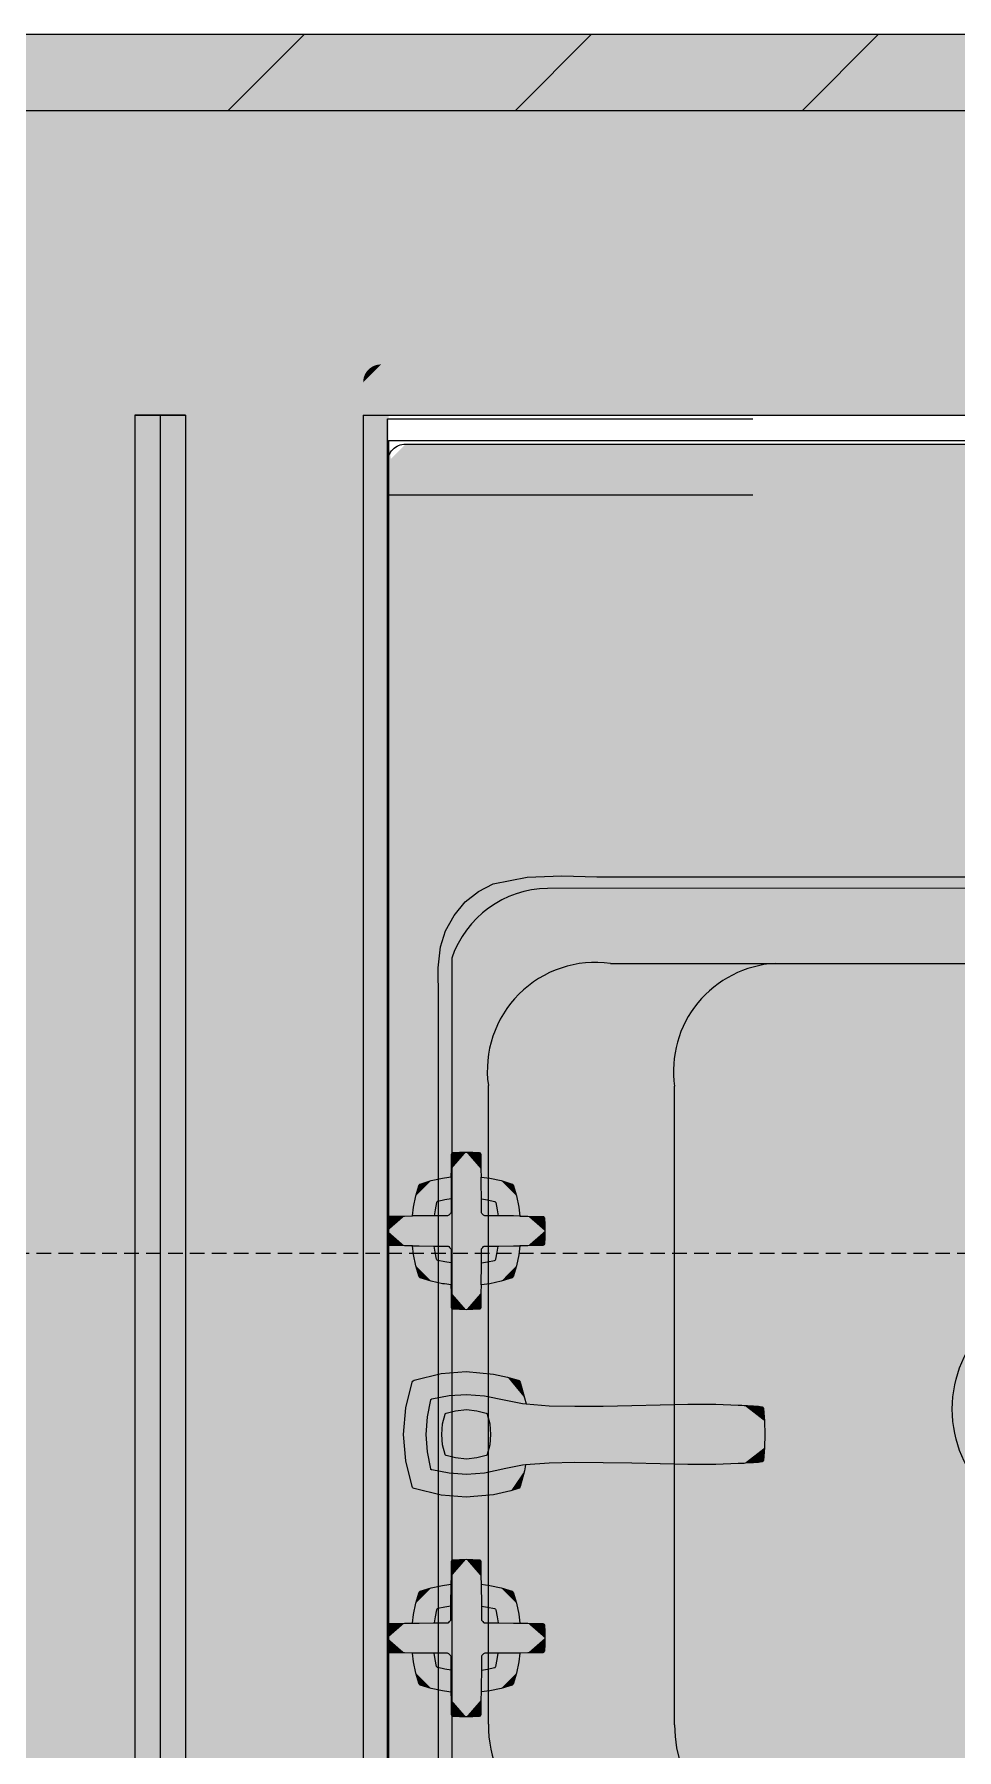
# Model space of a CAD drawing. Header units: inches. Extents: x 99 to 12024, y -5408 to 2559.
# Drawn here: x 8445.14 to 8463.31, y -5058.1 to -5024.32 of the extents above; entities that cross this region are included whole.
import ezdxf

# ---------------------------------------------------------------- set-up
doc = ezdxf.new("R2010")
doc.units = ezdxf.units.IN
doc.header["$LTSCALE"] = 96
doc.header["$MEASUREMENT"] = 0
doc.linetypes.add('Dash', pattern=[0.225, 0.15, -0.075])
doc.linetypes.add('Dot', pattern=[0.15, 0.075, -0.075])
for name, color, linetype, lineweight, true_color in [('Cabinets_  Base', 7, 'Dot', 5, 0xd4b6b5), ('Cabinets_ Countertops', 7, 'Continuous', 5, 0x804040), ('CAD_  Default', 7, 'Continuous', 18, 0x000000), ('Hatch', 7, 'Continuous', 0, 0x919191)]:
    doc.layers.add(name, color=color, linetype=linetype, lineweight=lineweight, true_color=true_color)
for name, color, linetype, lineweight in [('Doors', 5, 'Continuous', 5), ('Fixtures_ Interior', 231, 'Continuous', 0), ('Walls_  Normal', 6, 'Continuous', 13)]:
    doc.layers.add(name, color=color, linetype=linetype, lineweight=lineweight)

# ---------------------------------------------------------------- blocks, each defined once
blk = doc.blocks.new('K-19022-3  Park Falls Utility Sink CAD BLOCK')
at = {"layer": 'Fixtures_ Interior', "color": 17, "lineweight": 0, "true_color": 0x804040, "transparency": 33554687}
blk.add_lwpolyline([(-8.106, 21.982), (8.106, 21.982), (8.701, 21.986), (9.113, 21.943), (9.429, 21.841), (9.734, 21.675), (9.999, 21.454), (10.206, 21.197), (10.357, 20.906), (10.489, 20.237), (10.514, 19.551), (10.493, 18.86), (10.497, 2.167)], dxfattribs=at)
blk.add_lwpolyline([(6.38, 21, -0.498732), (8.787, 18.594), (8.787, 3.748, -0.472781), (6.417, 1.378), (-6.319, 1.378, -0.363053), (-8.688, 3.748), (-8.688, 18.594, -0.407539), (-6.213, 21)], format="xyb", close=True, dxfattribs=at)
blk.add_lwpolyline([(-8.679, 15.211, -0.374246), (-6.228, 17.333), (6.365, 17.333, -0.437782), (8.789, 15.351)], format="xyb", dxfattribs=at)
blk.add_circle((0, 9.492), 2.368, dxfattribs=at)
at = {"layer": 'Fixtures_ Interior', "color": 7, "lineweight": 0, "true_color": 0xffffff, "transparency": 33554687}
for points in [[(-10.493, 18.86), (-8.106, 21.982), (-10.493, 18.86), (10.493, 18.86)], [(-8.106, 21.982), (8.106, 21.982), (-8.106, 21.982), (10.493, 18.86)], [(8.701, 21.986), (10.489, 20.237), (8.701, 21.986), (8.106, 21.982)], [(8.106, 21.982), (10.489, 20.237), (8.106, 21.982), (10.514, 19.551)], [(10.514, 19.551), (10.493, 18.86), (10.514, 19.551), (8.106, 21.982)], [(9.113, 21.943), (10.489, 20.237), (9.113, 21.943), (8.701, 21.986)], [(9.429, 21.841), (10.489, 20.237), (9.429, 21.841), (9.113, 21.943)], [(9.429, 21.841), (9.734, 21.675), (9.429, 21.841), (10.357, 20.906)], [(10.357, 20.906), (10.489, 20.237), (10.357, 20.906), (9.429, 21.841)], [(9.734, 21.675), (9.999, 21.454), (9.734, 21.675), (10.357, 20.906)], [(9.999, 21.454), (10.206, 21.197), (9.999, 21.454), (10.357, 20.906)], [(-10.493, 18.86), (10.493, 18.86), (-10.493, 18.86), (-10.495, 2.554)], [(-10.495, 2.554), (10.493, 18.86), (-10.495, 2.554), (8.106, 0.004)], [(10.497, 2.167), (8.106, 0.004), (10.497, 2.167), (10.493, 18.86)]]:
    blk.add_solid(points, dxfattribs=at)
blk = doc.blocks.new('K-16232-3  Margaux Widespread Bathroom Sink Faucet')
at = {"layer": 'Fixtures_ Interior', "color": 17, "lineweight": 0, "true_color": 0x804040, "transparency": 33554687}
for points in [[(-2.489, 6.167), (-2.474, 6.163), (-2.464, 6.153), (-2.459, 6.138), (-2.453, 6.009), (-2.45, 5.88), (-2.453, 5.752), (-2.459, 5.622), (-2.464, 5.608), (-2.474, 5.598), (-2.489, 5.593), (-2.785, 5.589), (-2.94, 5.586), (-2.962, 5.413), (-3.01, 5.193), (-3.077, 4.978), (-3.081, 4.97), (-3.087, 4.964), (-3.095, 4.959), (-3.312, 4.893), (-3.531, 4.845), (-3.703, 4.822), (-3.706, 4.668), (-3.71, 4.372), (-3.715, 4.357), (-3.725, 4.347), (-3.739, 4.342), (-3.869, 4.336), (-3.997, 4.333), (-4.126, 4.336), (-4.255, 4.342), (-4.27, 4.347), (-4.28, 4.357), (-4.284, 4.372), (-4.289, 4.668), (-4.291, 4.822), (-4.465, 4.845), (-4.684, 4.893), (-4.901, 4.959), (-4.909, 4.964), (-4.915, 4.97), (-4.919, 4.978), (-4.986, 5.193), (-5.034, 5.413), (-5.056, 5.587), (-5.21, 5.589), (-5.506, 5.594), (-5.521, 5.598), (-5.531, 5.608), (-5.536, 5.623), (-5.542, 5.752), (-5.545, 5.881), (-5.542, 6.009), (-5.536, 6.139), (-5.531, 6.153), (-5.521, 6.163), (-5.506, 6.168), (-5.21, 6.172), (-5.057, 6.175), (-5.039, 6.305), (-5.034, 6.349), (-4.985, 6.569), (-4.919, 6.784), (-4.915, 6.792), (-4.909, 6.799), (-4.9, 6.803), (-4.684, 6.869), (-4.463, 6.917), (-4.292, 6.94), (-4.289, 7.093), (-4.285, 7.389), (-4.28, 7.404), (-4.27, 7.414), (-4.256, 7.419), (-4.126, 7.425), (-3.998, 7.428), (-3.869, 7.425), (-3.74, 7.419), (-3.725, 7.414), (-3.715, 7.404), (-3.711, 7.389), (-3.706, 7.093), (-3.704, 6.94), (-3.533, 6.917), (-3.312, 6.869), (-3.095, 6.803), (-3.087, 6.799), (-3.081, 6.792), (-3.077, 6.784), (-3.011, 6.569), (-2.962, 6.349), (-2.957, 6.305), (-2.939, 6.174), (-2.785, 6.172)], [(2.939, 6.174), (2.957, 6.305), (2.962, 6.349), (3.011, 6.569), (3.077, 6.784), (3.081, 6.792), (3.087, 6.798), (3.095, 6.803), (3.312, 6.869), (3.533, 6.917), (3.704, 6.939), (3.706, 7.092), (3.711, 7.389), (3.715, 7.403), (3.725, 7.413), (3.74, 7.418), (3.869, 7.425), (3.998, 7.427), (4.126, 7.425), (4.256, 7.418), (4.27, 7.413), (4.28, 7.403), (4.285, 7.389), (4.289, 7.092), (4.292, 6.94), (4.463, 6.917), (4.684, 6.869), (4.9, 6.803), (4.909, 6.798), (4.915, 6.792), (4.919, 6.784), (4.985, 6.569), (5.034, 6.349), (5.039, 6.305), (5.057, 6.174), (5.21, 6.172), (5.506, 6.168), (5.521, 6.163), (5.531, 6.153), (5.536, 6.138), (5.542, 6.009), (5.545, 5.881), (5.542, 5.752), (5.536, 5.623), (5.531, 5.608), (5.521, 5.598), (5.506, 5.593), (5.21, 5.589), (5.056, 5.587), (5.034, 5.413), (4.986, 5.193), (4.919, 4.978), (4.915, 4.97), (4.909, 4.964), (4.901, 4.959), (4.684, 4.892), (4.465, 4.845), (4.291, 4.822), (4.289, 4.668), (4.284, 4.372), (4.28, 4.357), (4.27, 4.347), (4.255, 4.342), (4.126, 4.335), (3.997, 4.333), (3.869, 4.335), (3.739, 4.342), (3.725, 4.347), (3.715, 4.357), (3.71, 4.372), (3.706, 4.668), (3.703, 4.822), (3.531, 4.845), (3.312, 4.892), (3.095, 4.959), (3.087, 4.964), (3.081, 4.97), (3.077, 4.978), (3.01, 5.193), (2.962, 5.413), (2.94, 5.586), (2.785, 5.589), (2.489, 5.593), (2.474, 5.598), (2.464, 5.607), (2.459, 5.622), (2.453, 5.751), (2.45, 5.88), (2.453, 6.009), (2.459, 6.138), (2.464, 6.153), (2.474, 6.163), (2.489, 6.167), (2.785, 6.172)], [(-0.713, 4.732), (-1.022, 4.817), (-1.053, 4.839), (-1.062, 4.857), (-1.103, 4.999), (-1.183, 5.343), (-1.23, 5.881), (-1.19, 6.376), (-1.061, 6.906), (-1.052, 6.923), (-1.04, 6.935), (-1.022, 6.945), (-0.519, 7.07), (0.002, 7.113), (0.523, 7.07), (1.027, 6.945), (1.045, 6.935), (1.057, 6.923), (1.066, 6.906), (1.195, 6.376), (1.235, 5.881), (1.188, 5.343), (1.124, 5.067), (1.108, 4.999), (1.067, 4.857), (1.058, 4.839), (1.049, 4.83), (1.027, 4.817), (0.718, 4.732), (0.6, 4.703), (0.565, 4.248), (0.555, 3.74), (0.559, 3.184), (0.568, 2.623), (0.583, 2.066), (0.598, 1.521), (0.593, 0.969), (0.576, 0.525), (0.574, 0.459), (0.571, 0.409), (0.57, 0.387), (0.568, 0.341), (0.561, 0.224), (0.554, 0.126), (0.542, 0.057), (0.537, 0.043), (0.528, 0.033), (0.514, 0.028), (0.26, 0.007), (0.002, 0), (-0.255, 0.007), (-0.509, 0.028), (-0.523, 0.033), (-0.532, 0.043), (-0.537, 0.057), (-0.549, 0.126), (-0.558, 0.224), (-0.565, 0.383), (-0.566, 0.409), (-0.569, 0.459), (-0.572, 0.525), (-0.588, 0.969), (-0.592, 1.521), (-0.579, 2.066), (-0.563, 2.623), (-0.554, 3.184), (-0.551, 3.74), (-0.56, 4.248), (-0.596, 4.715)], [(0.417, 6.276), (0.465, 6.093), (0.488, 5.874), (0.465, 5.668), (0.417, 5.485), (0.413, 5.477), (0.406, 5.47), (0.397, 5.466), (0.208, 5.417), (0.002, 5.399), (-0.203, 5.417), (-0.393, 5.466), (-0.401, 5.47), (-0.406, 5.475), (-0.413, 5.485), (-0.461, 5.668), (-0.484, 5.876), (-0.461, 6.093), (-0.413, 6.276), (-0.407, 6.286), (-0.401, 6.291), (-0.393, 6.296), (-0.203, 6.345), (0.002, 6.363), (0.208, 6.345), (0.397, 6.296), (0.406, 6.291), (0.413, 6.286)]]:
    blk.add_lwpolyline(points, close=True, dxfattribs=at)
for points in [[(-5.057, 6.175), (-4.926, 6.176), (-4.642, 6.179), (-4.362, 6.179), (-4.351, 6.182), (-4.341, 6.189), (-4.323, 6.206), (-4.306, 6.224), (-4.299, 6.234), (-4.296, 6.245), (-4.296, 6.525), (-4.293, 6.809), (-4.292, 6.94)], [(-3.704, 6.94), (-3.702, 6.809), (-3.699, 6.525), (-3.699, 6.245), (-3.696, 6.234), (-3.689, 6.224), (-3.672, 6.206), (-3.654, 6.189), (-3.644, 6.182), (-3.633, 6.18), (-3.353, 6.18), (-2.939, 6.174)], [(3.704, 6.939), (3.702, 6.809), (3.699, 6.525), (3.699, 6.245), (3.696, 6.234), (3.689, 6.224), (3.672, 6.206), (3.654, 6.188), (3.644, 6.182), (3.633, 6.179), (3.353, 6.179), (2.939, 6.174)], [(5.057, 6.174), (4.926, 6.176), (4.642, 6.179), (4.362, 6.179), (4.351, 6.181), (4.341, 6.189), (4.323, 6.206), (4.306, 6.223), (4.299, 6.233), (4.296, 6.245), (4.296, 6.525), (4.293, 6.809), (4.292, 6.94)], [(-4.625, 6.179), (-4.607, 6.3), (-4.578, 6.438), (-4.573, 6.449), (-4.565, 6.457), (-4.554, 6.462), (-4.415, 6.491), (-4.296, 6.508)], [(-3.371, 6.18), (-3.389, 6.3), (-3.418, 6.438), (-3.423, 6.449), (-3.431, 6.457), (-3.442, 6.462), (-3.581, 6.491), (-3.699, 6.508)], [(-0.596, 4.715), (-0.601, 4.774), (-0.667, 5.1), (-0.757, 5.517), (-0.783, 5.877), (-0.76, 6.216), (-0.696, 6.555), (-0.691, 6.565), (-0.684, 6.573), (-0.674, 6.578), (-0.339, 6.643), (0.002, 6.665), (0.344, 6.642), (0.679, 6.578), (0.689, 6.573), (0.696, 6.565), (0.701, 6.555), (0.765, 6.216), (0.787, 5.877), (0.762, 5.517), (0.672, 5.1), (0.606, 4.774), (0.6, 4.703)], [(3.371, 6.179), (3.389, 6.3), (3.418, 6.438), (3.423, 6.449), (3.431, 6.457), (3.442, 6.462), (3.581, 6.49), (3.699, 6.508)], [(4.625, 6.179), (4.607, 6.3), (4.578, 6.438), (4.573, 6.449), (4.565, 6.457), (4.554, 6.462), (4.415, 6.49), (4.296, 6.508)], [(-4.291, 4.822), (-4.293, 4.952), (-4.296, 5.236), (-4.296, 5.516), (-4.298, 5.527), (-4.305, 5.537), (-4.323, 5.555), (-4.341, 5.573), (-4.351, 5.58), (-4.362, 5.582), (-4.642, 5.582), (-4.926, 5.585), (-5.056, 5.587)], [(-4.625, 5.582), (-4.607, 5.462), (-4.578, 5.324), (-4.573, 5.313), (-4.565, 5.305), (-4.554, 5.3), (-4.415, 5.271), (-4.296, 5.253)], [(-2.94, 5.586), (-3.353, 5.582), (-3.633, 5.582), (-3.644, 5.579), (-3.654, 5.572), (-3.672, 5.555), (-3.689, 5.537), (-3.696, 5.527), (-3.699, 5.516), (-3.699, 5.236), (-3.702, 4.952), (-3.703, 4.822)], [(-3.371, 5.582), (-3.389, 5.462), (-3.418, 5.324), (-3.423, 5.313), (-3.431, 5.305), (-3.442, 5.3), (-3.581, 5.271), (-3.699, 5.253)], [(2.94, 5.586), (3.353, 5.582), (3.633, 5.582), (3.644, 5.579), (3.654, 5.572), (3.672, 5.555), (3.689, 5.537), (3.696, 5.527), (3.699, 5.515), (3.699, 5.235), (3.702, 4.951), (3.703, 4.822)], [(3.371, 5.582), (3.389, 5.462), (3.418, 5.324), (3.423, 5.313), (3.431, 5.305), (3.442, 5.3), (3.581, 5.271), (3.699, 5.253)], [(4.291, 4.822), (4.293, 4.951), (4.296, 5.235), (4.296, 5.515), (4.298, 5.527), (4.305, 5.537), (4.323, 5.555), (4.341, 5.572), (4.351, 5.58), (4.362, 5.582), (4.642, 5.582), (4.926, 5.585), (5.056, 5.587)], [(4.625, 5.582), (4.607, 5.462), (4.578, 5.324), (4.573, 5.313), (4.565, 5.305), (4.554, 5.3), (4.415, 5.271), (4.296, 5.253)]]:
    blk.add_lwpolyline(points, dxfattribs=at)
at = {"layer": 'Fixtures_ Interior', "color": 7, "lineweight": 0, "true_color": 0xffffff, "transparency": 33554687}
for points in [[(-4.126, 7.425), (-3.998, 7.428), (-4.126, 7.425), (-4.289, 7.093)], [(-3.998, 7.428), (-3.706, 7.093), (-3.998, 7.428), (-4.289, 7.093)], [(-4.285, 7.389), (-4.126, 7.425), (-4.285, 7.389), (-4.289, 7.093)], [(-4.256, 7.419), (-4.126, 7.425), (-4.256, 7.419), (-4.285, 7.389)], [(-4.285, 7.389), (-4.27, 7.414), (-4.285, 7.389), (-4.256, 7.419)], [(-4.28, 7.404), (-4.27, 7.414), (-4.28, 7.404), (-4.285, 7.389)], [(-3.869, 7.425), (-3.706, 7.093), (-3.869, 7.425), (-3.998, 7.428)], [(-3.869, 7.425), (-3.711, 7.389), (-3.869, 7.425), (-3.706, 7.093)], [(-3.74, 7.419), (-3.711, 7.389), (-3.74, 7.419), (-3.869, 7.425)], [(-3.725, 7.414), (-3.711, 7.389), (-3.725, 7.414), (-3.74, 7.419)], [(-3.715, 7.404), (-3.711, 7.389), (-3.715, 7.404), (-3.725, 7.414)], [(3.869, 7.425), (3.998, 7.427), (3.869, 7.425), (3.706, 7.092)], [(3.998, 7.427), (4.289, 7.092), (3.998, 7.427), (3.706, 7.092)], [(3.711, 7.389), (3.869, 7.425), (3.711, 7.389), (3.706, 7.092)], [(3.74, 7.418), (3.869, 7.425), (3.74, 7.418), (3.711, 7.389)], [(3.711, 7.389), (3.725, 7.413), (3.711, 7.389), (3.74, 7.418)], [(3.715, 7.403), (3.725, 7.413), (3.715, 7.403), (3.711, 7.389)], [(4.126, 7.425), (4.289, 7.092), (4.126, 7.425), (3.998, 7.427)], [(4.126, 7.425), (4.285, 7.389), (4.126, 7.425), (4.289, 7.092)], [(4.256, 7.418), (4.285, 7.389), (4.256, 7.418), (4.126, 7.425)], [(4.27, 7.413), (4.285, 7.389), (4.27, 7.413), (4.256, 7.418)], [(4.28, 7.403), (4.285, 7.389), (4.28, 7.403), (4.27, 7.413)], [(-4.289, 7.093), (-3.706, 7.093), (-4.289, 7.093), (-4.292, 6.94)], [(-3.706, 7.093), (-3.704, 6.94), (-3.706, 7.093), (-4.292, 6.94)], [(-1.19, 6.376), (0.002, 7.113), (-1.19, 6.376), (-1.23, 5.881)], [(0.002, 7.113), (1.235, 5.881), (0.002, 7.113), (-1.23, 5.881)], [(-0.519, 7.07), (0.002, 7.113), (-0.519, 7.07), (-1.19, 6.376)], [(0.523, 7.07), (1.195, 6.376), (0.523, 7.07), (0.002, 7.113)], [(1.195, 6.376), (1.235, 5.881), (1.195, 6.376), (0.002, 7.113)], [(3.704, 6.939), (3.706, 7.092), (3.704, 6.939), (4.292, 6.94)], [(3.706, 7.092), (4.289, 7.092), (3.706, 7.092), (4.292, 6.94)], [(-5.039, 6.305), (-4.292, 6.94), (-5.039, 6.305), (-5.057, 6.175)], [(-5.057, 6.175), (-4.292, 6.94), (-5.057, 6.175), (-2.939, 6.174)], [(-4.463, 6.917), (-4.292, 6.94), (-4.463, 6.917), (-5.039, 6.305)], [(-5.034, 6.349), (-4.463, 6.917), (-5.034, 6.349), (-5.039, 6.305)], [(-4.684, 6.869), (-4.463, 6.917), (-4.684, 6.869), (-5.034, 6.349)], [(-4.985, 6.569), (-4.684, 6.869), (-4.985, 6.569), (-5.034, 6.349)], [(-4.919, 6.784), (-4.684, 6.869), (-4.919, 6.784), (-4.985, 6.569)], [(-4.9, 6.803), (-4.684, 6.869), (-4.9, 6.803), (-4.919, 6.784)], [(-4.919, 6.784), (-4.915, 6.792), (-4.919, 6.784), (-4.9, 6.803)], [(-4.915, 6.792), (-4.909, 6.799), (-4.915, 6.792), (-4.9, 6.803)], [(-4.292, 6.94), (-3.704, 6.94), (-4.292, 6.94), (-2.939, 6.174)], [(-3.533, 6.917), (-2.957, 6.305), (-3.533, 6.917), (-3.704, 6.94)], [(-3.704, 6.94), (-2.957, 6.305), (-3.704, 6.94), (-2.939, 6.174)], [(-3.312, 6.869), (-2.962, 6.349), (-3.312, 6.869), (-3.533, 6.917)], [(-2.962, 6.349), (-2.957, 6.305), (-2.962, 6.349), (-3.533, 6.917)], [(-3.011, 6.569), (-2.962, 6.349), (-3.011, 6.569), (-3.312, 6.869)], [(-3.095, 6.803), (-3.077, 6.784), (-3.095, 6.803), (-3.312, 6.869)], [(-3.312, 6.869), (-3.077, 6.784), (-3.312, 6.869), (-3.011, 6.569)], [(-3.095, 6.803), (-3.087, 6.799), (-3.095, 6.803), (-3.081, 6.792)], [(-3.081, 6.792), (-3.077, 6.784), (-3.081, 6.792), (-3.095, 6.803)], [(-1.19, 6.376), (-1.061, 6.906), (-1.19, 6.376), (-0.519, 7.07)], [(-1.061, 6.906), (-1.022, 6.945), (-1.061, 6.906), (-0.519, 7.07)], [(-1.04, 6.935), (-1.022, 6.945), (-1.04, 6.935), (-1.061, 6.906)], [(-1.061, 6.906), (-1.052, 6.923), (-1.061, 6.906), (-1.04, 6.935)], [(0.523, 7.07), (1.027, 6.945), (0.523, 7.07), (1.066, 6.906)], [(1.066, 6.906), (1.195, 6.376), (1.066, 6.906), (0.523, 7.07)], [(1.027, 6.945), (1.045, 6.935), (1.027, 6.945), (1.066, 6.906)], [(1.045, 6.935), (1.057, 6.923), (1.045, 6.935), (1.066, 6.906)], [(2.939, 6.174), (3.704, 6.939), (2.939, 6.174), (4.292, 6.94)], [(4.292, 6.94), (5.057, 6.174), (4.292, 6.94), (2.939, 6.174)], [(2.939, 6.174), (2.957, 6.305), (2.939, 6.174), (3.704, 6.939)], [(2.957, 6.305), (3.533, 6.917), (2.957, 6.305), (3.704, 6.939)], [(2.957, 6.305), (2.962, 6.349), (2.957, 6.305), (3.533, 6.917)], [(2.962, 6.349), (3.312, 6.869), (2.962, 6.349), (3.533, 6.917)], [(3.011, 6.569), (3.312, 6.869), (3.011, 6.569), (2.962, 6.349)], [(3.011, 6.569), (3.077, 6.784), (3.011, 6.569), (3.312, 6.869)], [(3.077, 6.784), (3.095, 6.803), (3.077, 6.784), (3.312, 6.869)], [(3.081, 6.792), (3.095, 6.803), (3.081, 6.792), (3.077, 6.784)], [(3.087, 6.798), (3.095, 6.803), (3.087, 6.798), (3.081, 6.792)], [(4.463, 6.917), (5.039, 6.305), (4.463, 6.917), (4.292, 6.94)], [(4.292, 6.94), (5.039, 6.305), (4.292, 6.94), (5.057, 6.174)], [(4.684, 6.869), (5.034, 6.349), (4.684, 6.869), (4.463, 6.917)], [(5.034, 6.349), (5.039, 6.305), (5.034, 6.349), (4.463, 6.917)], [(4.985, 6.569), (5.034, 6.349), (4.985, 6.569), (4.684, 6.869)], [(4.9, 6.803), (4.919, 6.784), (4.9, 6.803), (4.684, 6.869)], [(4.684, 6.869), (4.919, 6.784), (4.684, 6.869), (4.985, 6.569)], [(4.9, 6.803), (4.909, 6.798), (4.9, 6.803), (4.915, 6.792)], [(4.915, 6.792), (4.919, 6.784), (4.915, 6.792), (4.9, 6.803)], [(-5.545, 5.881), (-5.542, 6.009), (-5.545, 5.881), (-5.21, 6.172)], [(-5.21, 5.589), (-5.545, 5.881), (-5.21, 5.589), (-5.21, 6.172)], [(-5.506, 6.168), (-5.21, 6.172), (-5.506, 6.168), (-5.542, 6.009)], [(-5.536, 6.139), (-5.506, 6.168), (-5.536, 6.139), (-5.542, 6.009)], [(-5.531, 6.153), (-5.506, 6.168), (-5.531, 6.153), (-5.536, 6.139)], [(-5.521, 6.163), (-5.506, 6.168), (-5.521, 6.163), (-5.531, 6.153)], [(-5.21, 5.589), (-5.21, 6.172), (-5.21, 5.589), (-5.057, 6.175)], [(-5.056, 5.587), (-5.21, 5.589), (-5.056, 5.587), (-5.057, 6.175)], [(-5.057, 6.175), (-2.939, 6.174), (-5.057, 6.175), (-5.056, 5.587)], [(-5.056, 5.587), (-2.939, 6.174), (-5.056, 5.587), (-4.291, 4.822)], [(-4.291, 4.822), (-2.939, 6.174), (-4.291, 4.822), (-2.94, 5.586)], [(-2.785, 5.589), (-2.94, 5.586), (-2.785, 5.589), (-2.939, 6.174)], [(-2.785, 6.172), (-2.785, 5.589), (-2.785, 6.172), (-2.939, 6.174)], [(-2.785, 6.172), (-2.489, 6.167), (-2.785, 6.172), (-2.453, 6.009)], [(-2.785, 6.172), (-2.453, 6.009), (-2.785, 6.172), (-2.45, 5.88)], [(-2.785, 6.172), (-2.45, 5.88), (-2.785, 6.172), (-2.785, 5.589)], [(-2.489, 6.167), (-2.474, 6.163), (-2.489, 6.167), (-2.464, 6.153)], [(-2.464, 6.153), (-2.459, 6.138), (-2.464, 6.153), (-2.489, 6.167)], [(-2.489, 6.167), (-2.459, 6.138), (-2.489, 6.167), (-2.453, 6.009)], [(2.785, 6.172), (2.785, 5.589), (2.785, 6.172), (2.45, 5.88)], [(2.45, 5.88), (2.453, 6.009), (2.45, 5.88), (2.785, 6.172)], [(2.785, 6.172), (2.453, 6.009), (2.785, 6.172), (2.489, 6.167)], [(2.453, 6.009), (2.459, 6.138), (2.453, 6.009), (2.489, 6.167)], [(2.464, 6.153), (2.489, 6.167), (2.464, 6.153), (2.459, 6.138)], [(2.474, 6.163), (2.489, 6.167), (2.474, 6.163), (2.464, 6.153)], [(2.94, 5.586), (2.785, 5.589), (2.94, 5.586), (2.939, 6.174)], [(2.939, 6.174), (2.785, 5.589), (2.939, 6.174), (2.785, 6.172)], [(5.057, 6.174), (5.056, 5.587), (5.057, 6.174), (2.939, 6.174)], [(2.939, 6.174), (5.056, 5.587), (2.939, 6.174), (4.291, 4.822)], [(2.94, 5.586), (2.939, 6.174), (2.94, 5.586), (4.291, 4.822)], [(5.21, 5.589), (5.056, 5.587), (5.21, 5.589), (5.057, 6.174)], [(5.21, 6.172), (5.21, 5.589), (5.21, 6.172), (5.057, 6.174)], [(5.506, 6.168), (5.542, 6.009), (5.506, 6.168), (5.21, 6.172)], [(5.21, 6.172), (5.542, 6.009), (5.21, 6.172), (5.545, 5.881)], [(5.21, 6.172), (5.545, 5.881), (5.21, 6.172), (5.21, 5.589)], [(5.521, 6.163), (5.531, 6.153), (5.521, 6.163), (5.506, 6.168)], [(5.506, 6.168), (5.531, 6.153), (5.506, 6.168), (5.536, 6.138)], [(5.536, 6.138), (5.542, 6.009), (5.536, 6.138), (5.506, 6.168)], [(-5.21, 5.589), (-5.542, 5.752), (-5.21, 5.589), (-5.545, 5.881)], [(-5.536, 5.623), (-5.542, 5.752), (-5.536, 5.623), (-5.506, 5.594)], [(-5.506, 5.594), (-5.542, 5.752), (-5.506, 5.594), (-5.21, 5.589)], [(-2.45, 5.88), (-2.453, 5.752), (-2.45, 5.88), (-2.785, 5.589)], [(-2.453, 5.752), (-2.489, 5.593), (-2.453, 5.752), (-2.785, 5.589)], [(-2.459, 5.622), (-2.489, 5.593), (-2.459, 5.622), (-2.453, 5.752)], [(-0.596, 4.715), (-1.183, 5.343), (-0.596, 4.715), (-1.23, 5.881)], [(-1.23, 5.881), (1.235, 5.881), (-1.23, 5.881), (-0.596, 4.715)], [(1.235, 5.881), (0.6, 4.703), (1.235, 5.881), (-0.596, 4.715)], [(1.188, 5.343), (0.6, 4.703), (1.188, 5.343), (1.235, 5.881)], [(2.785, 5.589), (2.453, 5.751), (2.785, 5.589), (2.45, 5.88)], [(2.459, 5.622), (2.453, 5.751), (2.459, 5.622), (2.489, 5.593)], [(2.489, 5.593), (2.453, 5.751), (2.489, 5.593), (2.785, 5.589)], [(5.545, 5.881), (5.542, 5.752), (5.545, 5.881), (5.21, 5.589)], [(5.506, 5.593), (5.21, 5.589), (5.506, 5.593), (5.542, 5.752)], [(5.536, 5.623), (5.506, 5.593), (5.536, 5.623), (5.542, 5.752)], [(-5.506, 5.594), (-5.531, 5.608), (-5.506, 5.594), (-5.536, 5.623)], [(-5.521, 5.598), (-5.531, 5.608), (-5.521, 5.598), (-5.506, 5.594)], [(-5.034, 5.413), (-5.056, 5.587), (-5.034, 5.413), (-4.465, 4.845)], [(-4.465, 4.845), (-5.056, 5.587), (-4.465, 4.845), (-4.291, 4.822)], [(-4.684, 4.893), (-4.986, 5.193), (-4.684, 4.893), (-5.034, 5.413)], [(-4.465, 4.845), (-4.684, 4.893), (-4.465, 4.845), (-5.034, 5.413)], [(-2.94, 5.586), (-3.703, 4.822), (-2.94, 5.586), (-4.291, 4.822)], [(-2.962, 5.413), (-3.703, 4.822), (-2.962, 5.413), (-2.94, 5.586)], [(-3.531, 4.845), (-3.703, 4.822), (-3.531, 4.845), (-2.962, 5.413)], [(-2.962, 5.413), (-3.312, 4.893), (-2.962, 5.413), (-3.531, 4.845)], [(-2.962, 5.413), (-3.01, 5.193), (-2.962, 5.413), (-3.312, 4.893)], [(-2.464, 5.608), (-2.489, 5.593), (-2.464, 5.608), (-2.459, 5.622)], [(-2.474, 5.598), (-2.489, 5.593), (-2.474, 5.598), (-2.464, 5.608)], [(2.464, 5.607), (2.459, 5.622), (2.464, 5.607), (2.489, 5.593)], [(2.489, 5.593), (2.474, 5.598), (2.489, 5.593), (2.464, 5.607)], [(2.962, 5.413), (2.94, 5.586), (2.962, 5.413), (3.703, 4.822)], [(3.703, 4.822), (2.94, 5.586), (3.703, 4.822), (4.291, 4.822)], [(3.703, 4.822), (3.531, 4.845), (3.703, 4.822), (2.962, 5.413)], [(3.01, 5.193), (2.962, 5.413), (3.01, 5.193), (3.312, 4.892)], [(3.312, 4.892), (2.962, 5.413), (3.312, 4.892), (3.531, 4.845)], [(4.465, 4.845), (4.291, 4.822), (4.465, 4.845), (5.056, 5.587)], [(5.056, 5.587), (5.034, 5.413), (5.056, 5.587), (4.465, 4.845)], [(5.034, 5.413), (4.684, 4.892), (5.034, 5.413), (4.465, 4.845)], [(5.034, 5.413), (4.986, 5.193), (5.034, 5.413), (4.684, 4.892)], [(5.531, 5.608), (5.506, 5.593), (5.531, 5.608), (5.536, 5.623)], [(5.521, 5.598), (5.506, 5.593), (5.521, 5.598), (5.531, 5.608)], [(-4.919, 4.978), (-4.986, 5.193), (-4.919, 4.978), (-4.684, 4.893)], [(-3.01, 5.193), (-3.077, 4.978), (-3.01, 5.193), (-3.312, 4.893)], [(-1.103, 4.999), (-1.183, 5.343), (-1.103, 4.999), (-0.713, 4.732)], [(-0.713, 4.732), (-1.183, 5.343), (-0.713, 4.732), (-0.596, 4.715)], [(0.718, 4.732), (0.6, 4.703), (0.718, 4.732), (1.188, 5.343)], [(1.124, 5.067), (0.718, 4.732), (1.124, 5.067), (1.188, 5.343)], [(1.108, 4.999), (0.718, 4.732), (1.108, 4.999), (1.124, 5.067)], [(3.312, 4.892), (3.077, 4.978), (3.312, 4.892), (3.01, 5.193)], [(4.986, 5.193), (4.919, 4.978), (4.986, 5.193), (4.684, 4.892)], [(-4.901, 4.959), (-4.915, 4.97), (-4.901, 4.959), (-4.919, 4.978)], [(-4.684, 4.893), (-4.901, 4.959), (-4.684, 4.893), (-4.919, 4.978)], [(-4.909, 4.964), (-4.915, 4.97), (-4.909, 4.964), (-4.901, 4.959)], [(-4.291, 4.822), (-3.703, 4.822), (-4.291, 4.822), (-3.706, 4.668)], [(-4.289, 4.668), (-4.291, 4.822), (-4.289, 4.668), (-3.706, 4.668)], [(-3.077, 4.978), (-3.095, 4.959), (-3.077, 4.978), (-3.312, 4.893)], [(-3.081, 4.97), (-3.095, 4.959), (-3.081, 4.97), (-3.077, 4.978)], [(-3.087, 4.964), (-3.095, 4.959), (-3.087, 4.964), (-3.081, 4.97)], [(-1.022, 4.817), (-1.062, 4.857), (-1.022, 4.817), (-1.103, 4.999)], [(-0.713, 4.732), (-1.022, 4.817), (-0.713, 4.732), (-1.103, 4.999)], [(-1.053, 4.839), (-1.062, 4.857), (-1.053, 4.839), (-1.022, 4.817)], [(1.027, 4.817), (0.718, 4.732), (1.027, 4.817), (1.108, 4.999)], [(1.067, 4.857), (1.027, 4.817), (1.067, 4.857), (1.108, 4.999)], [(1.049, 4.83), (1.027, 4.817), (1.049, 4.83), (1.067, 4.857)], [(1.067, 4.857), (1.058, 4.839), (1.067, 4.857), (1.049, 4.83)], [(3.081, 4.97), (3.077, 4.978), (3.081, 4.97), (3.095, 4.959)], [(3.095, 4.959), (3.077, 4.978), (3.095, 4.959), (3.312, 4.892)], [(3.095, 4.959), (3.087, 4.964), (3.095, 4.959), (3.081, 4.97)], [(3.703, 4.822), (4.291, 4.822), (3.703, 4.822), (3.706, 4.668)], [(3.706, 4.668), (4.291, 4.822), (3.706, 4.668), (4.289, 4.668)], [(4.919, 4.978), (4.901, 4.959), (4.919, 4.978), (4.684, 4.892)], [(4.915, 4.97), (4.901, 4.959), (4.915, 4.97), (4.919, 4.978)], [(4.909, 4.964), (4.901, 4.959), (4.909, 4.964), (4.915, 4.97)], [(-4.284, 4.372), (-4.289, 4.668), (-4.284, 4.372), (-4.126, 4.336)], [(-3.706, 4.668), (-3.997, 4.333), (-3.706, 4.668), (-4.289, 4.668)], [(-4.289, 4.668), (-3.997, 4.333), (-4.289, 4.668), (-4.126, 4.336)], [(-3.869, 4.336), (-3.997, 4.333), (-3.869, 4.336), (-3.706, 4.668)], [(-3.706, 4.668), (-3.71, 4.372), (-3.706, 4.668), (-3.869, 4.336)], [(-0.596, 4.715), (0.6, 4.703), (-0.596, 4.715), (-0.56, 4.248)], [(0.6, 4.703), (0.565, 4.248), (0.6, 4.703), (-0.56, 4.248)], [(3.869, 4.335), (3.71, 4.372), (3.869, 4.335), (3.706, 4.668)], [(3.997, 4.333), (3.869, 4.335), (3.997, 4.333), (3.706, 4.668)], [(3.997, 4.333), (3.706, 4.668), (3.997, 4.333), (4.289, 4.668)], [(3.997, 4.333), (4.289, 4.668), (3.997, 4.333), (4.126, 4.335)], [(4.289, 4.668), (4.284, 4.372), (4.289, 4.668), (4.126, 4.335)], [(-4.27, 4.347), (-4.28, 4.357), (-4.27, 4.347), (-4.284, 4.372)], [(-4.255, 4.342), (-4.27, 4.347), (-4.255, 4.342), (-4.284, 4.372)], [(-4.126, 4.336), (-4.255, 4.342), (-4.126, 4.336), (-4.284, 4.372)], [(-3.71, 4.372), (-3.739, 4.342), (-3.71, 4.372), (-3.869, 4.336)], [(-3.725, 4.347), (-3.739, 4.342), (-3.725, 4.347), (-3.71, 4.372)], [(-3.71, 4.372), (-3.715, 4.357), (-3.71, 4.372), (-3.725, 4.347)], [(0.565, 4.248), (-0.551, 3.74), (0.565, 4.248), (-0.56, 4.248)], [(0.555, 3.74), (-0.551, 3.74), (0.555, 3.74), (0.565, 4.248)], [(3.715, 4.357), (3.71, 4.372), (3.715, 4.357), (3.725, 4.347)], [(3.725, 4.347), (3.71, 4.372), (3.725, 4.347), (3.739, 4.342)], [(3.739, 4.342), (3.71, 4.372), (3.739, 4.342), (3.869, 4.335)], [(4.284, 4.372), (4.255, 4.342), (4.284, 4.372), (4.126, 4.335)], [(4.27, 4.347), (4.255, 4.342), (4.27, 4.347), (4.284, 4.372)], [(4.284, 4.372), (4.28, 4.357), (4.284, 4.372), (4.27, 4.347)], [(-0.554, 3.184), (-0.551, 3.74), (-0.554, 3.184), (0.559, 3.184)], [(0.559, 3.184), (-0.551, 3.74), (0.559, 3.184), (0.555, 3.74)], [(0.568, 2.623), (-0.563, 2.623), (0.568, 2.623), (0.559, 3.184)], [(0.559, 3.184), (-0.563, 2.623), (0.559, 3.184), (-0.554, 3.184)], [(-0.579, 2.066), (-0.563, 2.623), (-0.579, 2.066), (0.583, 2.066)], [(0.583, 2.066), (-0.563, 2.623), (0.583, 2.066), (0.568, 2.623)], [(0.598, 1.521), (-0.592, 1.521), (0.598, 1.521), (0.583, 2.066)], [(0.583, 2.066), (-0.592, 1.521), (0.583, 2.066), (-0.579, 2.066)], [(-0.588, 0.969), (-0.592, 1.521), (-0.588, 0.969), (0.593, 0.969)], [(0.593, 0.969), (-0.592, 1.521), (0.593, 0.969), (0.598, 1.521)], [(0.593, 0.969), (-0.572, 0.525), (0.593, 0.969), (-0.588, 0.969)], [(0.576, 0.525), (-0.572, 0.525), (0.576, 0.525), (0.593, 0.969)], [(0.002, 0), (-0.569, 0.459), (0.002, 0), (-0.572, 0.525)], [(0.576, 0.525), (0.002, 0), (0.576, 0.525), (-0.572, 0.525)], [(-0.566, 0.409), (-0.569, 0.459), (-0.566, 0.409), (0.002, 0)], [(-0.255, 0.007), (-0.565, 0.383), (-0.255, 0.007), (-0.566, 0.409)], [(0.002, 0), (-0.255, 0.007), (0.002, 0), (-0.566, 0.409)], [(-0.558, 0.224), (-0.565, 0.383), (-0.558, 0.224), (-0.255, 0.007)], [(0.576, 0.525), (0.574, 0.459), (0.576, 0.525), (0.002, 0)], [(0.574, 0.459), (0.571, 0.409), (0.574, 0.459), (0.002, 0)], [(0.571, 0.409), (0.26, 0.007), (0.571, 0.409), (0.002, 0)], [(0.571, 0.409), (0.57, 0.387), (0.571, 0.409), (0.26, 0.007)], [(0.57, 0.387), (0.568, 0.341), (0.57, 0.387), (0.26, 0.007)], [(0.568, 0.341), (0.561, 0.224), (0.568, 0.341), (0.26, 0.007)], [(-0.549, 0.126), (-0.558, 0.224), (-0.549, 0.126), (-0.255, 0.007)], [(-0.509, 0.028), (-0.537, 0.057), (-0.509, 0.028), (-0.549, 0.126)], [(-0.255, 0.007), (-0.509, 0.028), (-0.255, 0.007), (-0.549, 0.126)], [(-0.532, 0.043), (-0.537, 0.057), (-0.532, 0.043), (-0.523, 0.033)], [(-0.523, 0.033), (-0.537, 0.057), (-0.523, 0.033), (-0.509, 0.028)], [(0.561, 0.224), (0.554, 0.126), (0.561, 0.224), (0.26, 0.007)], [(0.554, 0.126), (0.514, 0.028), (0.554, 0.126), (0.26, 0.007)], [(0.542, 0.057), (0.514, 0.028), (0.542, 0.057), (0.554, 0.126)], [(0.537, 0.043), (0.514, 0.028), (0.537, 0.043), (0.542, 0.057)], [(0.528, 0.033), (0.514, 0.028), (0.528, 0.033), (0.537, 0.043)]]:
    blk.add_solid(points, dxfattribs=at)

msp = doc.modelspace()

# ---------------------------------------------------------------- linework, layer by layer
at = {"layer": 'Cabinets_  Base', "transparency": 33554687}
for p, q in [((8452.097, -5067.889), (8452.097, -5031.889)), ((8452.097, -5031.889), (8476.097, -5031.889))]:
    msp.add_line(p, q, dxfattribs=at)
msp.add_lwpolyline([(8452.097, -5069.389), (8452.097, -5033.389), (8476.097, -5033.389), (8476.097, -5069.389)], close=True, dxfattribs=at)
at = {"layer": 'Cabinets_  Base', "color": 252, "true_color": 0x949494, "transparency": 33554623}
for points in [[(8452.097, -5033.389), (8476.097, -5033.389), (8452.097, -5033.389), (8452.097, -5069.389)], [(8452.097, -5069.389), (8476.097, -5033.389), (8452.097, -5069.389), (8476.097, -5069.389)]]:
    msp.add_solid(points, dxfattribs=at)
at = {"layer": 'Cabinets_ Countertops', "transparency": 33554687}
for points in [[(8477.097, -5070.035, -0.414214), (8476.744, -5070.389), (8452.451, -5070.389, -0.414214), (8452.097, -5070.035), (8452.097, -5032.742, -0.414214), (8452.451, -5032.389), (8476.744, -5032.389, -0.414214), (8477.097, -5032.742)], [(8453.362, -5059.333, 0.372004), (8455.322, -5061.658), (8473.471, -5061.662, 0.367371), (8474.79, -5059.884), (8474.79, -5042.403, 0.307064), (8473.514, -5041.129), (8455.248, -5041.135, 0.315636), (8453.362, -5042.51)]]:
    msp.add_lwpolyline(points, format="xyb", close=True, dxfattribs=at)
at = {"layer": 'CAD_  Default', "transparency": 33554687}
for points in [[(8477.097, -5070.035, -0.414214), (8476.744, -5070.389), (8452.451, -5070.389, -0.414214), (8452.097, -5070.035), (8452.097, -5032.742, -0.414214), (8452.451, -5032.389), (8476.744, -5032.389, -0.414214), (8477.097, -5032.742)], [(8453.362, -5059.333, 0.372004), (8455.322, -5061.658), (8473.471, -5061.662, 0.367371), (8474.79, -5059.884), (8474.79, -5042.403, 0.307064), (8473.514, -5041.129), (8455.248, -5041.135, 0.315636), (8453.362, -5042.51)]]:
    msp.add_lwpolyline(points, format="xyb", close=True, dxfattribs=at)
at = {"layer": 'CAD_  Default', "color": 252, "true_color": 0x949494, "transparency": 33554623}
for points in [[(8451.878, -5030.83), (8451.97, -5030.818), (8451.878, -5030.83), (8451.616, -5031.172)], [(8451.628, -5031.08), (8451.878, -5030.83), (8451.628, -5031.08), (8451.616, -5031.172)], [(8451.619, -5031.125), (8451.628, -5031.08), (8451.619, -5031.125), (8451.616, -5031.172)], [(8451.689, -5030.956), (8451.878, -5030.83), (8451.689, -5030.956), (8451.628, -5031.08)], [(8451.628, -5031.08), (8451.643, -5031.036), (8451.628, -5031.08), (8451.689, -5030.956)], [(8451.643, -5031.036), (8451.663, -5030.995), (8451.643, -5031.036), (8451.689, -5030.956)], [(8451.754, -5030.891), (8451.878, -5030.83), (8451.754, -5030.891), (8451.689, -5030.956)], [(8451.689, -5030.956), (8451.72, -5030.922), (8451.689, -5030.956), (8451.754, -5030.891)], [(8451.834, -5030.845), (8451.878, -5030.83), (8451.834, -5030.845), (8451.754, -5030.891)], [(8451.754, -5030.891), (8451.793, -5030.865), (8451.754, -5030.891), (8451.834, -5030.845)], [(8451.923, -5030.821), (8451.97, -5030.818), (8451.923, -5030.821), (8451.878, -5030.83)], [(8453.362, -5058.833), (8452.097, -5069.535), (8453.362, -5058.833), (8452.097, -5032.242)], [(8452.097, -5032.242), (8453.362, -5042.01), (8452.097, -5032.242), (8453.362, -5058.833)], [(8452.097, -5032.242), (8453.525, -5041.651), (8452.097, -5032.242), (8453.407, -5041.889)], [(8453.407, -5041.889), (8453.362, -5042.01), (8453.407, -5041.889), (8452.097, -5032.242)], [(8452.097, -5032.742), (8452.451, -5032.389), (8452.097, -5032.742), (8455.248, -5041.135)], [(8476.744, -5032.389), (8473.514, -5041.129), (8476.744, -5032.389), (8452.451, -5032.389)], [(8452.451, -5032.389), (8473.514, -5041.129), (8452.451, -5032.389), (8455.248, -5041.135)], [(8452.097, -5032.742), (8455.248, -5041.135), (8452.097, -5032.742), (8455.02, -5041.152)], [(8455.02, -5041.152), (8454.759, -5041.204), (8455.02, -5041.152), (8452.097, -5032.742)], [(8452.097, -5032.742), (8454.759, -5041.204), (8452.097, -5032.742), (8454.507, -5041.289)], [(8454.507, -5041.289), (8454.269, -5041.407), (8454.507, -5041.289), (8452.097, -5032.742)], [(8452.097, -5032.742), (8454.269, -5041.407), (8452.097, -5032.742), (8454.048, -5041.555)], [(8454.048, -5041.555), (8453.848, -5041.73), (8454.048, -5041.555), (8452.097, -5032.742)], [(8452.097, -5032.742), (8453.848, -5041.73), (8452.097, -5032.742), (8453.673, -5041.93)], [(8453.673, -5041.93), (8453.525, -5042.151), (8453.673, -5041.93), (8452.097, -5032.742)]]:
    msp.add_solid(points, dxfattribs=at)
at = {"layer": 'Doors', "linetype": 'Dash', "ltscale": 0.02, "transparency": 33554687}
msp.add_line((7915.116, -5048.318), (9355.116, -5048.318), dxfattribs=at)
at = {"layer": 'Hatch', "color": 1, "transparency": 33554687}
for p, q in [((8448.959, -5025.818), (8450.459, -5024.318)), ((8454.616, -5025.818), (8456.116, -5024.318)), ((8460.273, -5025.818), (8461.773, -5024.318))]:
    msp.add_line(p, q, dxfattribs=at)
at = {"layer": 'Walls_  Normal', "transparency": 33554687}
for p, q in [((8424.116, -5024.318), (8481.116, -5024.318)), ((8424.116, -5025.818), (8481.116, -5025.818)), ((8447.616, -5031.818), (8447.116, -5031.818)), ((8447.116, -5031.818), (8447.116, -5400.818)), ((8447.116, -5031.818), (8448.116, -5031.818)), ((8448.116, -5031.818), (8447.616, -5031.818)), ((8447.616, -5031.818), (8447.616, -5400.818)), ((8448.116, -5031.818), (8448.116, -5400.818)), ((8451.616, -5031.818), (8451.616, -5128.818)), ((8451.616, -5031.818), (8481.116, -5031.818)), ((8452.116, -5032.318), (8452.116, -5128.318)), ((8452.116, -5032.318), (8481.116, -5032.318))]:
    msp.add_line(p, q, dxfattribs=at)
at = {"layer": 'Walls_  Normal', "color": 252, "true_color": 0x949494, "transparency": 33554687}
for points in [[(8424.116, -5024.318), (8481.116, -5024.318), (8424.116, -5025.818), (8481.116, -5025.818)], [(8424.116, -5025.818), (8481.116, -5025.818), (8424.116, -5031.818), (8481.116, -5031.818)], [(8447.116, -5031.818), (8447.116, -5400.818), (8443.616, -5031.818), (8443.616, -5400.818)], [(8447.616, -5031.818), (8447.616, -5400.818), (8447.116, -5031.818), (8447.116, -5400.818)], [(8448.116, -5031.818), (8448.116, -5400.818), (8447.616, -5031.818), (8447.616, -5400.818)], [(8451.616, -5031.818), (8451.616, -5400.818), (8448.116, -5031.818), (8448.116, -5400.818)]]:
    msp.add_solid(points, dxfattribs=at)
at = {"layer": 'Walls_  Normal', "color": 1, "transparency": 33554687}
msp.add_solid([(8452.116, -5031.818), (8452.116, -5128.818), (8451.616, -5031.818), (8451.616, -5128.818)], dxfattribs=at)

# ---------------------------------------------------------------- block references
at = {"layer": 'Fixtures_ Interior', "transparency": 33554687, "rotation": 89.99999999999997}
for name, p, xscale, yscale in [('K-19022-3  Park Falls Utility Sink CAD BLOCK', (8475.091, -5051.389), 0.9986589550971985, 1.000354766845703), ('K-16232-3  Margaux Widespread Bathroom Sink Faucet', (8459.535, -5051.889), 1.002718925476074, 1.001326203346252)]:
    msp.add_blockref(name, p, dxfattribs=dict(at, xscale=xscale, yscale=yscale))

doc.saveas('drawing.dxf')
